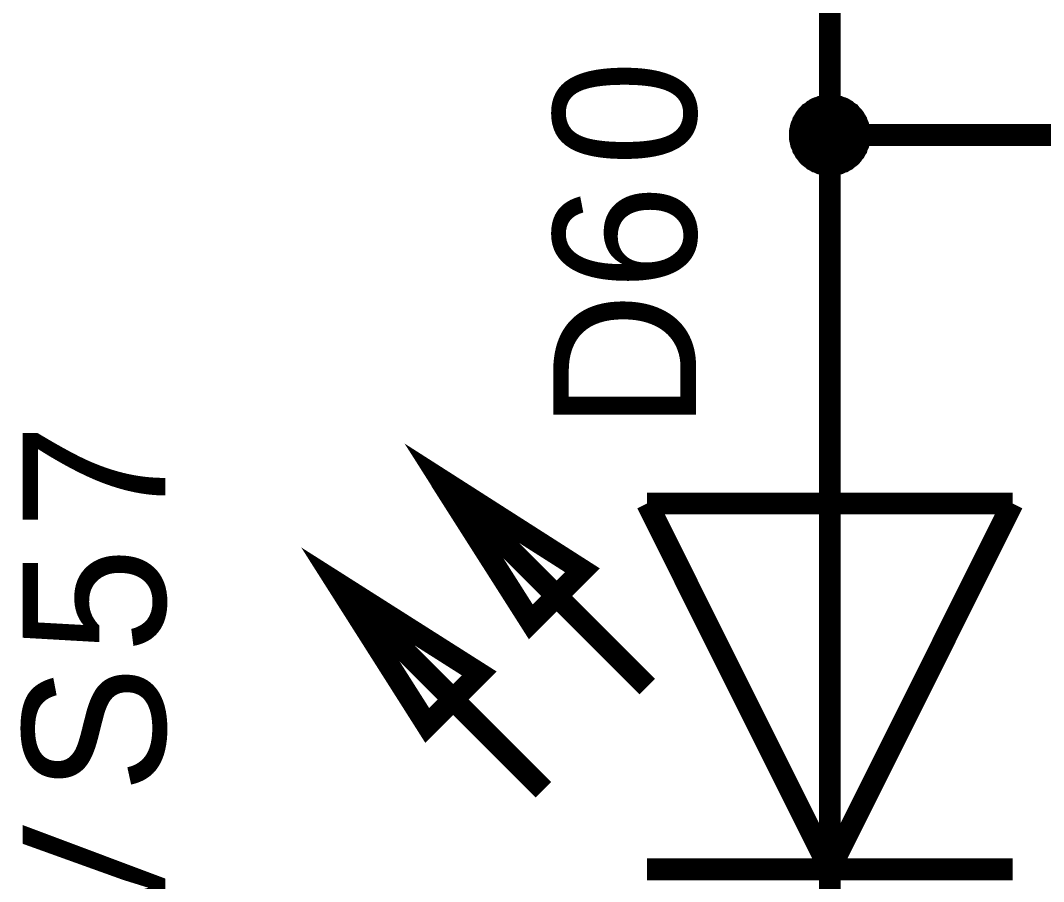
# Model space of a CAD drawing. Header units: millimetres. Extents: x 0 to 20.9, y 0 to 9.5.
# Drawn here: x 1.564 to 2.115, y 2.898 to 3.362 of the extents above; entities that cross this region are included whole.
import ezdxf

# ---------------------------------------------------------------- set-up
doc = ezdxf.new("R2010")
doc.units = ezdxf.units.MM
doc.header["$MEASUREMENT"] = 0
doc.layers.add('Sheet', color=255, linetype='Continuous')

msp = doc.modelspace()

# ---------------------------------------------------------------- linework, layer by layer
at = {"layer": 'Sheet'}
for points, const_width in [([(2.40005, 3.40628), (2.40005, 3.29998), (2.00011, 3.29998)], 0.0118), ([(2.00011, 3.40628), (2.00011, 3.29998), (2.00011, 3.19994)], 0.0118), ([(1.98006, 3.29998), (1.98006, 3.30102), (1.98006, 3.30207), (1.98027, 3.30311), (1.98048, 3.30395), (1.98069, 3.30499), (1.9809, 3.30583), (1.98131, 3.30687), (1.98173, 3.30771), (1.98194, 3.30854), (1.98257, 3.30959), (1.98299, 3.31021), (1.9834, 3.31105), (1.98403, 3.31188), (1.98466, 3.31272), (1.98528, 3.31335), (1.98591, 3.31397), (1.98654, 3.31481), (1.98737, 3.31523), (1.98821, 3.31585), (1.98883, 3.31648), (1.98967, 3.3169), (1.9905, 3.31752), (1.99134, 3.31794), (1.99238, 3.31836), (1.99322, 3.31857), (1.99405, 3.31899), (1.9951, 3.31919), (1.99614, 3.3194), (1.99698, 3.31961), (1.99802, 3.31982), (1.99907, 3.31982), (2.00011, 3.31982)], 0.0039), ([(1.98006, 3.29998), (1.98006, 3.30102), (1.98006, 3.30207), (1.98027, 3.30311), (1.98048, 3.30395), (1.98069, 3.30499), (1.9809, 3.30583), (1.98131, 3.30687), (1.98173, 3.30771), (1.98194, 3.30854), (1.98257, 3.30959), (1.98299, 3.31021), (1.9834, 3.31105), (1.98403, 3.31188), (1.98466, 3.31272), (1.98528, 3.31335), (1.98591, 3.31397), (1.98654, 3.31481), (1.98737, 3.31523), (1.98821, 3.31585), (1.98883, 3.31648), (1.98967, 3.3169), (1.9905, 3.31752), (1.99134, 3.31794), (1.99238, 3.31836), (1.99322, 3.31857), (1.99405, 3.31899), (1.9951, 3.31919), (1.99614, 3.3194), (1.99698, 3.31961), (1.99802, 3.31982), (1.99907, 3.31982), (2.00011, 3.31982)], 0.0039), ([(1.98006, 3.29998), (1.98006, 3.30102), (1.98006, 3.30207), (1.98027, 3.30311), (1.98048, 3.30395), (1.98069, 3.30499), (1.9809, 3.30583), (1.98131, 3.30687), (1.98173, 3.30771), (1.98194, 3.30854), (1.98257, 3.30959), (1.98299, 3.31021), (1.9834, 3.31105), (1.98403, 3.31188), (1.98466, 3.31272), (1.98528, 3.31335), (1.98591, 3.31397), (1.98654, 3.31481), (1.98737, 3.31523), (1.98821, 3.31585), (1.98883, 3.31648), (1.98967, 3.3169), (1.9905, 3.31752), (1.99134, 3.31794), (1.99238, 3.31836), (1.99322, 3.31857), (1.99405, 3.31899), (1.9951, 3.31919), (1.99614, 3.3194), (1.99698, 3.31961), (1.99802, 3.31982), (1.99907, 3.31982), (2.00011, 3.31982)], 0.0039), ([(1.98006, 3.29998), (1.98006, 3.30102), (1.98006, 3.30207), (1.98027, 3.30311), (1.98048, 3.30395), (1.98069, 3.30499), (1.9809, 3.30583), (1.98131, 3.30687), (1.98173, 3.30771), (1.98194, 3.30854), (1.98257, 3.30959), (1.98299, 3.31021), (1.9834, 3.31105), (1.98403, 3.31188), (1.98466, 3.31272), (1.98528, 3.31335), (1.98591, 3.31397), (1.98654, 3.31481), (1.98737, 3.31523), (1.98821, 3.31585), (1.98883, 3.31648), (1.98967, 3.3169), (1.9905, 3.31752), (1.99134, 3.31794), (1.99238, 3.31836), (1.99322, 3.31857), (1.99405, 3.31899), (1.9951, 3.31919), (1.99614, 3.3194), (1.99698, 3.31961), (1.99802, 3.31982), (1.99907, 3.31982), (2.00011, 3.31982)], 0.0039), ([(1.98006, 3.29998), (1.98006, 3.30102), (1.98006, 3.30207), (1.98027, 3.30311), (1.98048, 3.30395), (1.98069, 3.30499), (1.9809, 3.30583), (1.98131, 3.30687), (1.98173, 3.30771), (1.98194, 3.30854), (1.98257, 3.30959), (1.98299, 3.31021), (1.9834, 3.31105), (1.98403, 3.31188), (1.98466, 3.31272), (1.98528, 3.31335), (1.98591, 3.31397), (1.98654, 3.31481), (1.98737, 3.31523), (1.98821, 3.31585), (1.98883, 3.31648), (1.98967, 3.3169), (1.9905, 3.31752), (1.99134, 3.31794), (1.99238, 3.31836), (1.99322, 3.31857), (1.99405, 3.31899), (1.9951, 3.31919), (1.99614, 3.3194), (1.99698, 3.31961), (1.99802, 3.31982), (1.99907, 3.31982), (2.00011, 3.31982)], 0.0039), ([(1.98006, 3.29998), (1.98006, 3.30102), (1.98006, 3.30207), (1.98027, 3.30311), (1.98048, 3.30395), (1.98069, 3.30499), (1.9809, 3.30583), (1.98131, 3.30687), (1.98173, 3.30771), (1.98194, 3.30854), (1.98257, 3.30959), (1.98299, 3.31021), (1.9834, 3.31105), (1.98403, 3.31188), (1.98466, 3.31272), (1.98528, 3.31335), (1.98591, 3.31397), (1.98654, 3.31481), (1.98737, 3.31523), (1.98821, 3.31585), (1.98883, 3.31648), (1.98967, 3.3169), (1.9905, 3.31752), (1.99134, 3.31794), (1.99238, 3.31836), (1.99322, 3.31857), (1.99405, 3.31899), (1.9951, 3.31919), (1.99614, 3.3194), (1.99698, 3.31961), (1.99802, 3.31982), (1.99907, 3.31982), (2.00011, 3.31982)], 0.0039), ([(1.98006, 3.29998), (1.98006, 3.30102), (1.98006, 3.30207), (1.98027, 3.30311), (1.98048, 3.30395), (1.98069, 3.30499), (1.9809, 3.30583), (1.98131, 3.30687), (1.98173, 3.30771), (1.98194, 3.30854), (1.98257, 3.30959), (1.98299, 3.31021), (1.9834, 3.31105), (1.98403, 3.31188), (1.98466, 3.31272), (1.98528, 3.31335), (1.98591, 3.31397), (1.98654, 3.31481), (1.98737, 3.31523), (1.98821, 3.31585), (1.98883, 3.31648), (1.98967, 3.3169), (1.9905, 3.31752), (1.99134, 3.31794), (1.99238, 3.31836), (1.99322, 3.31857), (1.99405, 3.31899), (1.9951, 3.31919), (1.99614, 3.3194), (1.99698, 3.31961), (1.99802, 3.31982), (1.99907, 3.31982), (2.00011, 3.31982)], 0.0039), ([(1.98006, 3.29998), (1.98006, 3.30102), (1.98006, 3.30207), (1.98027, 3.30311), (1.98048, 3.30395), (1.98069, 3.30499), (1.9809, 3.30583), (1.98131, 3.30687), (1.98173, 3.30771), (1.98194, 3.30854), (1.98257, 3.30959), (1.98299, 3.31021), (1.9834, 3.31105), (1.98403, 3.31188), (1.98466, 3.31272), (1.98528, 3.31335), (1.98591, 3.31397), (1.98654, 3.31481), (1.98737, 3.31523), (1.98821, 3.31585), (1.98883, 3.31648), (1.98967, 3.3169), (1.9905, 3.31752), (1.99134, 3.31794), (1.99238, 3.31836), (1.99322, 3.31857), (1.99405, 3.31899), (1.9951, 3.31919), (1.99614, 3.3194), (1.99698, 3.31961), (1.99802, 3.31982), (1.99907, 3.31982), (2.00011, 3.31982)], 0.0039), ([(2.00011, 3.31982), (2.00011, 3.31982)], 0.0039), ([(2.00011, 3.31982), (2.00115, 3.31982), (2.0022, 3.31982), (2.00324, 3.31961), (2.00408, 3.3194), (2.00512, 3.31919), (2.00617, 3.31899), (2.007, 3.31857), (2.00784, 3.31836), (2.00888, 3.31794), (2.00972, 3.31752), (2.01055, 3.3169), (2.01139, 3.31648), (2.01201, 3.31585), (2.01285, 3.31523), (2.01369, 3.31481), (2.01431, 3.31397), (2.01494, 3.31335), (2.01557, 3.31272), (2.01619, 3.31188), (2.01682, 3.31105), (2.01724, 3.31021), (2.01765, 3.30959), (2.01828, 3.30854), (2.01849, 3.30771), (2.01891, 3.30687), (2.01932, 3.30583), (2.01953, 3.30499), (2.01974, 3.30395), (2.01995, 3.30311), (2.02016, 3.30207), (2.02016, 3.30102), (2.02016, 3.29998)], 0.0039), ([(2.00011, 3.31982), (2.00011, 3.31982)], 0.0039), ([(2.00011, 3.31982), (2.00115, 3.31982), (2.0022, 3.31982), (2.00324, 3.31961), (2.00408, 3.3194), (2.00512, 3.31919), (2.00617, 3.31899), (2.007, 3.31857), (2.00784, 3.31836), (2.00888, 3.31794), (2.00972, 3.31752), (2.01055, 3.3169), (2.01139, 3.31648), (2.01201, 3.31585), (2.01285, 3.31523), (2.01369, 3.31481), (2.01431, 3.31397), (2.01494, 3.31335), (2.01557, 3.31272), (2.01619, 3.31188), (2.01682, 3.31105), (2.01724, 3.31021), (2.01765, 3.30959), (2.01828, 3.30854), (2.01849, 3.30771), (2.01891, 3.30687), (2.01932, 3.30583), (2.01953, 3.30499), (2.01974, 3.30395), (2.01995, 3.30311), (2.02016, 3.30207), (2.02016, 3.30102), (2.02016, 3.29998)], 0.0039), ([(2.00011, 3.31982), (2.00011, 3.31982)], 0.0039), ([(2.00011, 3.31982), (2.00115, 3.31982), (2.0022, 3.31982), (2.00324, 3.31961), (2.00408, 3.3194), (2.00512, 3.31919), (2.00617, 3.31899), (2.007, 3.31857), (2.00784, 3.31836), (2.00888, 3.31794), (2.00972, 3.31752), (2.01055, 3.3169), (2.01139, 3.31648), (2.01201, 3.31585), (2.01285, 3.31523), (2.01369, 3.31481), (2.01431, 3.31397), (2.01494, 3.31335), (2.01557, 3.31272), (2.01619, 3.31188), (2.01682, 3.31105), (2.01724, 3.31021), (2.01765, 3.30959), (2.01828, 3.30854), (2.01849, 3.30771), (2.01891, 3.30687), (2.01932, 3.30583), (2.01953, 3.30499), (2.01974, 3.30395), (2.01995, 3.30311), (2.02016, 3.30207), (2.02016, 3.30102), (2.02016, 3.29998)], 0.0039), ([(2.00011, 3.31982), (2.00011, 3.31982)], 0.0039), ([(2.00011, 3.31982), (2.00115, 3.31982), (2.0022, 3.31982), (2.00324, 3.31961), (2.00408, 3.3194), (2.00512, 3.31919), (2.00617, 3.31899), (2.007, 3.31857), (2.00784, 3.31836), (2.00888, 3.31794), (2.00972, 3.31752), (2.01055, 3.3169), (2.01139, 3.31648), (2.01201, 3.31585), (2.01285, 3.31523), (2.01369, 3.31481), (2.01431, 3.31397), (2.01494, 3.31335), (2.01557, 3.31272), (2.01619, 3.31188), (2.01682, 3.31105), (2.01724, 3.31021), (2.01765, 3.30959), (2.01828, 3.30854), (2.01849, 3.30771), (2.01891, 3.30687), (2.01932, 3.30583), (2.01953, 3.30499), (2.01974, 3.30395), (2.01995, 3.30311), (2.02016, 3.30207), (2.02016, 3.30102), (2.02016, 3.29998)], 0.0039), ([(2.00011, 3.31982), (2.00011, 3.31982)], 0.0039), ([(2.00011, 3.31982), (2.00115, 3.31982), (2.0022, 3.31982), (2.00324, 3.31961), (2.00408, 3.3194), (2.00512, 3.31919), (2.00617, 3.31899), (2.007, 3.31857), (2.00784, 3.31836), (2.00888, 3.31794), (2.00972, 3.31752), (2.01055, 3.3169), (2.01139, 3.31648), (2.01201, 3.31585), (2.01285, 3.31523), (2.01369, 3.31481), (2.01431, 3.31397), (2.01494, 3.31335), (2.01557, 3.31272), (2.01619, 3.31188), (2.01682, 3.31105), (2.01724, 3.31021), (2.01765, 3.30959), (2.01828, 3.30854), (2.01849, 3.30771), (2.01891, 3.30687), (2.01932, 3.30583), (2.01953, 3.30499), (2.01974, 3.30395), (2.01995, 3.30311), (2.02016, 3.30207), (2.02016, 3.30102), (2.02016, 3.29998)], 0.0039), ([(2.00011, 3.31982), (2.00011, 3.31982)], 0.0039), ([(2.00011, 3.31982), (2.00115, 3.31982), (2.0022, 3.31982), (2.00324, 3.31961), (2.00408, 3.3194), (2.00512, 3.31919), (2.00617, 3.31899), (2.007, 3.31857), (2.00784, 3.31836), (2.00888, 3.31794), (2.00972, 3.31752), (2.01055, 3.3169), (2.01139, 3.31648), (2.01201, 3.31585), (2.01285, 3.31523), (2.01369, 3.31481), (2.01431, 3.31397), (2.01494, 3.31335), (2.01557, 3.31272), (2.01619, 3.31188), (2.01682, 3.31105), (2.01724, 3.31021), (2.01765, 3.30959), (2.01828, 3.30854), (2.01849, 3.30771), (2.01891, 3.30687), (2.01932, 3.30583), (2.01953, 3.30499), (2.01974, 3.30395), (2.01995, 3.30311), (2.02016, 3.30207), (2.02016, 3.30102), (2.02016, 3.29998)], 0.0039), ([(2.00011, 3.31982), (2.00011, 3.31982)], 0.0039), ([(2.00011, 3.31982), (2.00115, 3.31982), (2.0022, 3.31982), (2.00324, 3.31961), (2.00408, 3.3194), (2.00512, 3.31919), (2.00617, 3.31899), (2.007, 3.31857), (2.00784, 3.31836), (2.00888, 3.31794), (2.00972, 3.31752), (2.01055, 3.3169), (2.01139, 3.31648), (2.01201, 3.31585), (2.01285, 3.31523), (2.01369, 3.31481), (2.01431, 3.31397), (2.01494, 3.31335), (2.01557, 3.31272), (2.01619, 3.31188), (2.01682, 3.31105), (2.01724, 3.31021), (2.01765, 3.30959), (2.01828, 3.30854), (2.01849, 3.30771), (2.01891, 3.30687), (2.01932, 3.30583), (2.01953, 3.30499), (2.01974, 3.30395), (2.01995, 3.30311), (2.02016, 3.30207), (2.02016, 3.30102), (2.02016, 3.29998)], 0.0039), ([(2.00011, 3.31982), (2.00011, 3.31982)], 0.0039), ([(2.00011, 3.31982), (2.00115, 3.31982), (2.0022, 3.31982), (2.00324, 3.31961), (2.00408, 3.3194), (2.00512, 3.31919), (2.00617, 3.31899), (2.007, 3.31857), (2.00784, 3.31836), (2.00888, 3.31794), (2.00972, 3.31752), (2.01055, 3.3169), (2.01139, 3.31648), (2.01201, 3.31585), (2.01285, 3.31523), (2.01369, 3.31481), (2.01431, 3.31397), (2.01494, 3.31335), (2.01557, 3.31272), (2.01619, 3.31188), (2.01682, 3.31105), (2.01724, 3.31021), (2.01765, 3.30959), (2.01828, 3.30854), (2.01849, 3.30771), (2.01891, 3.30687), (2.01932, 3.30583), (2.01953, 3.30499), (2.01974, 3.30395), (2.01995, 3.30311), (2.02016, 3.30207), (2.02016, 3.30102), (2.02016, 3.29998)], 0.0039), ([(2.00011, 3.27993), (1.99907, 3.27993), (1.99802, 3.27993), (1.99698, 3.28014), (1.99614, 3.28035), (1.9951, 3.28056), (1.99405, 3.28077), (1.99322, 3.28118), (1.99238, 3.2816), (1.99134, 3.28181), (1.9905, 3.28244), (1.98967, 3.28285), (1.98883, 3.28327), (1.98821, 3.2839), (1.98737, 3.28453), (1.98654, 3.28515), (1.98591, 3.28578), (1.98528, 3.28641), (1.98466, 3.28724), (1.98403, 3.28808), (1.9834, 3.2887), (1.98299, 3.28954), (1.98257, 3.29037), (1.98194, 3.29121), (1.98173, 3.29225), (1.98131, 3.29309), (1.9809, 3.29392), (1.98069, 3.29497), (1.98048, 3.29601), (1.98027, 3.29685), (1.98006, 3.29789), (1.98006, 3.29894), (1.98006, 3.29998)], 0.0039), ([(1.98006, 3.29998), (1.98006, 3.29998)], 0.0039), ([(2.00011, 3.27993), (1.99907, 3.27993), (1.99802, 3.27993), (1.99698, 3.28014), (1.99614, 3.28035), (1.9951, 3.28056), (1.99405, 3.28077), (1.99322, 3.28118), (1.99238, 3.2816), (1.99134, 3.28181), (1.9905, 3.28244), (1.98967, 3.28285), (1.98883, 3.28327), (1.98821, 3.2839), (1.98737, 3.28453), (1.98654, 3.28515), (1.98591, 3.28578), (1.98528, 3.28641), (1.98466, 3.28724), (1.98403, 3.28808), (1.9834, 3.2887), (1.98299, 3.28954), (1.98257, 3.29037), (1.98194, 3.29121), (1.98173, 3.29225), (1.98131, 3.29309), (1.9809, 3.29392), (1.98069, 3.29497), (1.98048, 3.29601), (1.98027, 3.29685), (1.98006, 3.29789), (1.98006, 3.29894), (1.98006, 3.29998)], 0.0039), ([(1.98006, 3.29998), (1.98006, 3.29998)], 0.0039), ([(2.00011, 3.27993), (1.99907, 3.27993), (1.99802, 3.27993), (1.99698, 3.28014), (1.99614, 3.28035), (1.9951, 3.28056), (1.99405, 3.28077), (1.99322, 3.28118), (1.99238, 3.2816), (1.99134, 3.28181), (1.9905, 3.28244), (1.98967, 3.28285), (1.98883, 3.28327), (1.98821, 3.2839), (1.98737, 3.28453), (1.98654, 3.28515), (1.98591, 3.28578), (1.98528, 3.28641), (1.98466, 3.28724), (1.98403, 3.28808), (1.9834, 3.2887), (1.98299, 3.28954), (1.98257, 3.29037), (1.98194, 3.29121), (1.98173, 3.29225), (1.98131, 3.29309), (1.9809, 3.29392), (1.98069, 3.29497), (1.98048, 3.29601), (1.98027, 3.29685), (1.98006, 3.29789), (1.98006, 3.29894), (1.98006, 3.29998)], 0.0039), ([(1.98006, 3.29998), (1.98006, 3.29998)], 0.0039), ([(2.00011, 3.27993), (1.99907, 3.27993), (1.99802, 3.27993), (1.99698, 3.28014), (1.99614, 3.28035), (1.9951, 3.28056), (1.99405, 3.28077), (1.99322, 3.28118), (1.99238, 3.2816), (1.99134, 3.28181), (1.9905, 3.28244), (1.98967, 3.28285), (1.98883, 3.28327), (1.98821, 3.2839), (1.98737, 3.28453), (1.98654, 3.28515), (1.98591, 3.28578), (1.98528, 3.28641), (1.98466, 3.28724), (1.98403, 3.28808), (1.9834, 3.2887), (1.98299, 3.28954), (1.98257, 3.29037), (1.98194, 3.29121), (1.98173, 3.29225), (1.98131, 3.29309), (1.9809, 3.29392), (1.98069, 3.29497), (1.98048, 3.29601), (1.98027, 3.29685), (1.98006, 3.29789), (1.98006, 3.29894), (1.98006, 3.29998)], 0.0039), ([(1.98006, 3.29998), (1.98006, 3.29998)], 0.0039), ([(2.00011, 3.27993), (1.99907, 3.27993), (1.99802, 3.27993), (1.99698, 3.28014), (1.99614, 3.28035), (1.9951, 3.28056), (1.99405, 3.28077), (1.99322, 3.28118), (1.99238, 3.2816), (1.99134, 3.28181), (1.9905, 3.28244), (1.98967, 3.28285), (1.98883, 3.28327), (1.98821, 3.2839), (1.98737, 3.28453), (1.98654, 3.28515), (1.98591, 3.28578), (1.98528, 3.28641), (1.98466, 3.28724), (1.98403, 3.28808), (1.9834, 3.2887), (1.98299, 3.28954), (1.98257, 3.29037), (1.98194, 3.29121), (1.98173, 3.29225), (1.98131, 3.29309), (1.9809, 3.29392), (1.98069, 3.29497), (1.98048, 3.29601), (1.98027, 3.29685), (1.98006, 3.29789), (1.98006, 3.29894), (1.98006, 3.29998)], 0.0039), ([(1.98006, 3.29998), (1.98006, 3.29998)], 0.0039), ([(2.00011, 3.27993), (1.99907, 3.27993), (1.99802, 3.27993), (1.99698, 3.28014), (1.99614, 3.28035), (1.9951, 3.28056), (1.99405, 3.28077), (1.99322, 3.28118), (1.99238, 3.2816), (1.99134, 3.28181), (1.9905, 3.28244), (1.98967, 3.28285), (1.98883, 3.28327), (1.98821, 3.2839), (1.98737, 3.28453), (1.98654, 3.28515), (1.98591, 3.28578), (1.98528, 3.28641), (1.98466, 3.28724), (1.98403, 3.28808), (1.9834, 3.2887), (1.98299, 3.28954), (1.98257, 3.29037), (1.98194, 3.29121), (1.98173, 3.29225), (1.98131, 3.29309), (1.9809, 3.29392), (1.98069, 3.29497), (1.98048, 3.29601), (1.98027, 3.29685), (1.98006, 3.29789), (1.98006, 3.29894), (1.98006, 3.29998)], 0.0039), ([(1.98006, 3.29998), (1.98006, 3.29998)], 0.0039), ([(2.00011, 3.27993), (1.99907, 3.27993), (1.99802, 3.27993), (1.99698, 3.28014), (1.99614, 3.28035), (1.9951, 3.28056), (1.99405, 3.28077), (1.99322, 3.28118), (1.99238, 3.2816), (1.99134, 3.28181), (1.9905, 3.28244), (1.98967, 3.28285), (1.98883, 3.28327), (1.98821, 3.2839), (1.98737, 3.28453), (1.98654, 3.28515), (1.98591, 3.28578), (1.98528, 3.28641), (1.98466, 3.28724), (1.98403, 3.28808), (1.9834, 3.2887), (1.98299, 3.28954), (1.98257, 3.29037), (1.98194, 3.29121), (1.98173, 3.29225), (1.98131, 3.29309), (1.9809, 3.29392), (1.98069, 3.29497), (1.98048, 3.29601), (1.98027, 3.29685), (1.98006, 3.29789), (1.98006, 3.29894), (1.98006, 3.29998)], 0.0039), ([(1.98006, 3.29998), (1.98006, 3.29998)], 0.0039), ([(2.00011, 3.27993), (1.99907, 3.27993), (1.99802, 3.27993), (1.99698, 3.28014), (1.99614, 3.28035), (1.9951, 3.28056), (1.99405, 3.28077), (1.99322, 3.28118), (1.99238, 3.2816), (1.99134, 3.28181), (1.9905, 3.28244), (1.98967, 3.28285), (1.98883, 3.28327), (1.98821, 3.2839), (1.98737, 3.28453), (1.98654, 3.28515), (1.98591, 3.28578), (1.98528, 3.28641), (1.98466, 3.28724), (1.98403, 3.28808), (1.9834, 3.2887), (1.98299, 3.28954), (1.98257, 3.29037), (1.98194, 3.29121), (1.98173, 3.29225), (1.98131, 3.29309), (1.9809, 3.29392), (1.98069, 3.29497), (1.98048, 3.29601), (1.98027, 3.29685), (1.98006, 3.29789), (1.98006, 3.29894), (1.98006, 3.29998)], 0.0039), ([(1.98006, 3.29998), (1.98006, 3.29998)], 0.0039), ([(2.02016, 3.29998), (2.02016, 3.29894), (2.02016, 3.29789), (2.01995, 3.29685), (2.01974, 3.29601), (2.01953, 3.29497), (2.01932, 3.29392), (2.01891, 3.29309), (2.01849, 3.29225), (2.01828, 3.29121), (2.01765, 3.29037), (2.01724, 3.28954), (2.01682, 3.2887), (2.01619, 3.28808), (2.01557, 3.28724), (2.01494, 3.28641), (2.01431, 3.28578), (2.01369, 3.28515), (2.01285, 3.28453), (2.01201, 3.2839), (2.01139, 3.28327), (2.01055, 3.28285), (2.00972, 3.28244), (2.00888, 3.28181), (2.00784, 3.2816), (2.007, 3.28118), (2.00617, 3.28077), (2.00512, 3.28056), (2.00408, 3.28035), (2.00324, 3.28014), (2.0022, 3.27993), (2.00115, 3.27993), (2.00011, 3.27993)], 0.0039), ([(2.02016, 3.29998), (2.02016, 3.29894), (2.02016, 3.29789), (2.01995, 3.29685), (2.01974, 3.29601), (2.01953, 3.29497), (2.01932, 3.29392), (2.01891, 3.29309), (2.01849, 3.29225), (2.01828, 3.29121), (2.01765, 3.29037), (2.01724, 3.28954), (2.01682, 3.2887), (2.01619, 3.28808), (2.01557, 3.28724), (2.01494, 3.28641), (2.01431, 3.28578), (2.01369, 3.28515), (2.01285, 3.28453), (2.01201, 3.2839), (2.01139, 3.28327), (2.01055, 3.28285), (2.00972, 3.28244), (2.00888, 3.28181), (2.00784, 3.2816), (2.007, 3.28118), (2.00617, 3.28077), (2.00512, 3.28056), (2.00408, 3.28035), (2.00324, 3.28014), (2.0022, 3.27993), (2.00115, 3.27993), (2.00011, 3.27993)], 0.0039), ([(2.02016, 3.29998), (2.02016, 3.29894), (2.02016, 3.29789), (2.01995, 3.29685), (2.01974, 3.29601), (2.01953, 3.29497), (2.01932, 3.29392), (2.01891, 3.29309), (2.01849, 3.29225), (2.01828, 3.29121), (2.01765, 3.29037), (2.01724, 3.28954), (2.01682, 3.2887), (2.01619, 3.28808), (2.01557, 3.28724), (2.01494, 3.28641), (2.01431, 3.28578), (2.01369, 3.28515), (2.01285, 3.28453), (2.01201, 3.2839), (2.01139, 3.28327), (2.01055, 3.28285), (2.00972, 3.28244), (2.00888, 3.28181), (2.00784, 3.2816), (2.007, 3.28118), (2.00617, 3.28077), (2.00512, 3.28056), (2.00408, 3.28035), (2.00324, 3.28014), (2.0022, 3.27993), (2.00115, 3.27993), (2.00011, 3.27993)], 0.0039), ([(2.02016, 3.29998), (2.02016, 3.29894), (2.02016, 3.29789), (2.01995, 3.29685), (2.01974, 3.29601), (2.01953, 3.29497), (2.01932, 3.29392), (2.01891, 3.29309), (2.01849, 3.29225), (2.01828, 3.29121), (2.01765, 3.29037), (2.01724, 3.28954), (2.01682, 3.2887), (2.01619, 3.28808), (2.01557, 3.28724), (2.01494, 3.28641), (2.01431, 3.28578), (2.01369, 3.28515), (2.01285, 3.28453), (2.01201, 3.2839), (2.01139, 3.28327), (2.01055, 3.28285), (2.00972, 3.28244), (2.00888, 3.28181), (2.00784, 3.2816), (2.007, 3.28118), (2.00617, 3.28077), (2.00512, 3.28056), (2.00408, 3.28035), (2.00324, 3.28014), (2.0022, 3.27993), (2.00115, 3.27993), (2.00011, 3.27993)], 0.0039), ([(2.02016, 3.29998), (2.02016, 3.29894), (2.02016, 3.29789), (2.01995, 3.29685), (2.01974, 3.29601), (2.01953, 3.29497), (2.01932, 3.29392), (2.01891, 3.29309), (2.01849, 3.29225), (2.01828, 3.29121), (2.01765, 3.29037), (2.01724, 3.28954), (2.01682, 3.2887), (2.01619, 3.28808), (2.01557, 3.28724), (2.01494, 3.28641), (2.01431, 3.28578), (2.01369, 3.28515), (2.01285, 3.28453), (2.01201, 3.2839), (2.01139, 3.28327), (2.01055, 3.28285), (2.00972, 3.28244), (2.00888, 3.28181), (2.00784, 3.2816), (2.007, 3.28118), (2.00617, 3.28077), (2.00512, 3.28056), (2.00408, 3.28035), (2.00324, 3.28014), (2.0022, 3.27993), (2.00115, 3.27993), (2.00011, 3.27993)], 0.0039), ([(2.02016, 3.29998), (2.02016, 3.29894), (2.02016, 3.29789), (2.01995, 3.29685), (2.01974, 3.29601), (2.01953, 3.29497), (2.01932, 3.29392), (2.01891, 3.29309), (2.01849, 3.29225), (2.01828, 3.29121), (2.01765, 3.29037), (2.01724, 3.28954), (2.01682, 3.2887), (2.01619, 3.28808), (2.01557, 3.28724), (2.01494, 3.28641), (2.01431, 3.28578), (2.01369, 3.28515), (2.01285, 3.28453), (2.01201, 3.2839), (2.01139, 3.28327), (2.01055, 3.28285), (2.00972, 3.28244), (2.00888, 3.28181), (2.00784, 3.2816), (2.007, 3.28118), (2.00617, 3.28077), (2.00512, 3.28056), (2.00408, 3.28035), (2.00324, 3.28014), (2.0022, 3.27993), (2.00115, 3.27993), (2.00011, 3.27993)], 0.0039), ([(2.02016, 3.29998), (2.02016, 3.29894), (2.02016, 3.29789), (2.01995, 3.29685), (2.01974, 3.29601), (2.01953, 3.29497), (2.01932, 3.29392), (2.01891, 3.29309), (2.01849, 3.29225), (2.01828, 3.29121), (2.01765, 3.29037), (2.01724, 3.28954), (2.01682, 3.2887), (2.01619, 3.28808), (2.01557, 3.28724), (2.01494, 3.28641), (2.01431, 3.28578), (2.01369, 3.28515), (2.01285, 3.28453), (2.01201, 3.2839), (2.01139, 3.28327), (2.01055, 3.28285), (2.00972, 3.28244), (2.00888, 3.28181), (2.00784, 3.2816), (2.007, 3.28118), (2.00617, 3.28077), (2.00512, 3.28056), (2.00408, 3.28035), (2.00324, 3.28014), (2.0022, 3.27993), (2.00115, 3.27993), (2.00011, 3.27993)], 0.0039), ([(2.02016, 3.29998), (2.02016, 3.29894), (2.02016, 3.29789), (2.01995, 3.29685), (2.01974, 3.29601), (2.01953, 3.29497), (2.01932, 3.29392), (2.01891, 3.29309), (2.01849, 3.29225), (2.01828, 3.29121), (2.01765, 3.29037), (2.01724, 3.28954), (2.01682, 3.2887), (2.01619, 3.28808), (2.01557, 3.28724), (2.01494, 3.28641), (2.01431, 3.28578), (2.01369, 3.28515), (2.01285, 3.28453), (2.01201, 3.2839), (2.01139, 3.28327), (2.01055, 3.28285), (2.00972, 3.28244), (2.00888, 3.28181), (2.00784, 3.2816), (2.007, 3.28118), (2.00617, 3.28077), (2.00512, 3.28056), (2.00408, 3.28035), (2.00324, 3.28014), (2.0022, 3.27993), (2.00115, 3.27993), (2.00011, 3.27993)], 0.0039), ([(2.02016, 3.29998), (2.02016, 3.29998), (2.02016, 3.29998), (2.02016, 3.29998), (2.02016, 3.29998), (2.02016, 3.29998), (2.02016, 3.29998), (2.02016, 3.29998), (2.02016, 3.29998), (2.02016, 3.29998), (2.02016, 3.29998), (2.02016, 3.29998), (2.02016, 3.29998), (2.02016, 3.29998), (2.02016, 3.29998), (2.02016, 3.29998), (2.02016, 3.29998), (2.02016, 3.29998), (2.02016, 3.29998), (2.02016, 3.29998), (2.02016, 3.29998), (2.02016, 3.29998), (2.02016, 3.29998), (2.02016, 3.29998), (2.02016, 3.29998), (2.02016, 3.29998), (2.02016, 3.29998), (2.02016, 3.29998), (2.02016, 3.29998), (2.02016, 3.29998), (2.02016, 3.29998), (2.02016, 3.29998), (2.02016, 3.29998)], 0.0039), ([(2.02016, 3.29998), (2.02016, 3.29998)], 0.0039), ([(2.02016, 3.29998), (2.02016, 3.29998), (2.02016, 3.29998), (2.02016, 3.29998), (2.02016, 3.29998), (2.02016, 3.29998), (2.02016, 3.29998), (2.02016, 3.29998), (2.02016, 3.29998), (2.02016, 3.29998), (2.02016, 3.29998), (2.02016, 3.29998), (2.02016, 3.29998), (2.02016, 3.29998), (2.02016, 3.29998), (2.02016, 3.29998), (2.02016, 3.29998), (2.02016, 3.29998), (2.02016, 3.29998), (2.02016, 3.29998), (2.02016, 3.29998), (2.02016, 3.29998), (2.02016, 3.29998), (2.02016, 3.29998), (2.02016, 3.29998), (2.02016, 3.29998), (2.02016, 3.29998), (2.02016, 3.29998), (2.02016, 3.29998), (2.02016, 3.29998), (2.02016, 3.29998), (2.02016, 3.29998), (2.02016, 3.29998)], 0.0039), ([(2.02016, 3.29998), (2.02016, 3.29998)], 0.0039), ([(2.02016, 3.29998), (2.02016, 3.29998), (2.02016, 3.29998), (2.02016, 3.29998), (2.02016, 3.29998), (2.02016, 3.29998), (2.02016, 3.29998), (2.02016, 3.29998), (2.02016, 3.29998), (2.02016, 3.29998), (2.02016, 3.29998), (2.02016, 3.29998), (2.02016, 3.29998), (2.02016, 3.29998), (2.02016, 3.29998), (2.02016, 3.29998), (2.02016, 3.29998), (2.02016, 3.29998), (2.02016, 3.29998), (2.02016, 3.29998), (2.02016, 3.29998), (2.02016, 3.29998), (2.02016, 3.29998), (2.02016, 3.29998), (2.02016, 3.29998), (2.02016, 3.29998), (2.02016, 3.29998), (2.02016, 3.29998), (2.02016, 3.29998), (2.02016, 3.29998), (2.02016, 3.29998), (2.02016, 3.29998), (2.02016, 3.29998)], 0.0039), ([(2.02016, 3.29998), (2.02016, 3.29998)], 0.0039), ([(2.02016, 3.29998), (2.02016, 3.29998), (2.02016, 3.29998), (2.02016, 3.29998), (2.02016, 3.29998), (2.02016, 3.29998), (2.02016, 3.29998), (2.02016, 3.29998), (2.02016, 3.29998), (2.02016, 3.29998), (2.02016, 3.29998), (2.02016, 3.29998), (2.02016, 3.29998), (2.02016, 3.29998), (2.02016, 3.29998), (2.02016, 3.29998), (2.02016, 3.29998), (2.02016, 3.29998), (2.02016, 3.29998), (2.02016, 3.29998), (2.02016, 3.29998), (2.02016, 3.29998), (2.02016, 3.29998), (2.02016, 3.29998), (2.02016, 3.29998), (2.02016, 3.29998), (2.02016, 3.29998), (2.02016, 3.29998), (2.02016, 3.29998), (2.02016, 3.29998), (2.02016, 3.29998), (2.02016, 3.29998), (2.02016, 3.29998)], 0.0039), ([(2.02016, 3.29998), (2.02016, 3.29998)], 0.0039), ([(2.02016, 3.29998), (2.02016, 3.29998), (2.02016, 3.29998), (2.02016, 3.29998), (2.02016, 3.29998), (2.02016, 3.29998), (2.02016, 3.29998), (2.02016, 3.29998), (2.02016, 3.29998), (2.02016, 3.29998), (2.02016, 3.29998), (2.02016, 3.29998), (2.02016, 3.29998), (2.02016, 3.29998), (2.02016, 3.29998), (2.02016, 3.29998), (2.02016, 3.29998), (2.02016, 3.29998), (2.02016, 3.29998), (2.02016, 3.29998), (2.02016, 3.29998), (2.02016, 3.29998), (2.02016, 3.29998), (2.02016, 3.29998), (2.02016, 3.29998), (2.02016, 3.29998), (2.02016, 3.29998), (2.02016, 3.29998), (2.02016, 3.29998), (2.02016, 3.29998), (2.02016, 3.29998), (2.02016, 3.29998), (2.02016, 3.29998)], 0.0039), ([(2.02016, 3.29998), (2.02016, 3.29998)], 0.0039), ([(2.02016, 3.29998), (2.02016, 3.29998), (2.02016, 3.29998), (2.02016, 3.29998), (2.02016, 3.29998), (2.02016, 3.29998), (2.02016, 3.29998), (2.02016, 3.29998), (2.02016, 3.29998), (2.02016, 3.29998), (2.02016, 3.29998), (2.02016, 3.29998), (2.02016, 3.29998), (2.02016, 3.29998), (2.02016, 3.29998), (2.02016, 3.29998), (2.02016, 3.29998), (2.02016, 3.29998), (2.02016, 3.29998), (2.02016, 3.29998), (2.02016, 3.29998), (2.02016, 3.29998), (2.02016, 3.29998), (2.02016, 3.29998), (2.02016, 3.29998), (2.02016, 3.29998), (2.02016, 3.29998), (2.02016, 3.29998), (2.02016, 3.29998), (2.02016, 3.29998), (2.02016, 3.29998), (2.02016, 3.29998), (2.02016, 3.29998)], 0.0039), ([(2.02016, 3.29998), (2.02016, 3.29998)], 0.0039), ([(2.02016, 3.29998), (2.02016, 3.29998), (2.02016, 3.29998), (2.02016, 3.29998), (2.02016, 3.29998), (2.02016, 3.29998), (2.02016, 3.29998), (2.02016, 3.29998), (2.02016, 3.29998), (2.02016, 3.29998), (2.02016, 3.29998), (2.02016, 3.29998), (2.02016, 3.29998), (2.02016, 3.29998), (2.02016, 3.29998), (2.02016, 3.29998), (2.02016, 3.29998), (2.02016, 3.29998), (2.02016, 3.29998), (2.02016, 3.29998), (2.02016, 3.29998), (2.02016, 3.29998), (2.02016, 3.29998), (2.02016, 3.29998), (2.02016, 3.29998), (2.02016, 3.29998), (2.02016, 3.29998), (2.02016, 3.29998), (2.02016, 3.29998), (2.02016, 3.29998), (2.02016, 3.29998), (2.02016, 3.29998), (2.02016, 3.29998)], 0.0039), ([(2.02016, 3.29998), (2.02016, 3.29998)], 0.0039), ([(2.02016, 3.29998), (2.02016, 3.29998), (2.02016, 3.29998), (2.02016, 3.29998), (2.02016, 3.29998), (2.02016, 3.29998), (2.02016, 3.29998), (2.02016, 3.29998), (2.02016, 3.29998), (2.02016, 3.29998), (2.02016, 3.29998), (2.02016, 3.29998), (2.02016, 3.29998), (2.02016, 3.29998), (2.02016, 3.29998), (2.02016, 3.29998), (2.02016, 3.29998), (2.02016, 3.29998), (2.02016, 3.29998), (2.02016, 3.29998), (2.02016, 3.29998), (2.02016, 3.29998), (2.02016, 3.29998), (2.02016, 3.29998), (2.02016, 3.29998), (2.02016, 3.29998), (2.02016, 3.29998), (2.02016, 3.29998), (2.02016, 3.29998), (2.02016, 3.29998), (2.02016, 3.29998), (2.02016, 3.29998), (2.02016, 3.29998)], 0.0039), ([(2.02016, 3.29998), (2.02016, 3.29998)], 0.0039), ([(2.00011, 3.10158), (2.00011, 3.19994)], 0.0118), ([(1.90174, 3.003), (1.79043, 3.11432)], 0.0118), ([(1.83909, 3.03788), (1.79043, 3.11432)], 0.0118), ([(1.86687, 3.06565), (1.79043, 3.11432)], 0.0118), ([(1.90174, 3.10158), (2.09848, 3.10158)], 0.0118), ([(1.90174, 3.10158), (2.00011, 2.90463)], 0.0118), ([(2.09848, 3.10158), (2.00011, 2.90463)], 0.0118), ([(2.00011, 2.90463), (2.00011, 3.10158)], 0.0118), ([(1.84598, 2.94745), (1.73467, 3.05876)], 0.0118), ([(1.81131, 3.0101), (1.73467, 3.05876)], 0.0118), ([(1.78333, 2.98212), (1.73467, 3.05876)], 0.0118), ([(1.90174, 2.90463), (2.09848, 2.90463)], 0.0118), ([(2.00011, 2.90463), (2.00011, 2.80627)], 0.0118)]:
    msp.add_lwpolyline(points, dxfattribs=dict(at, const_width=const_width))
at = {"layer": 'Sheet', "const_width": 0.02}
msp.add_lwpolyline([(1.99, 3.3, 1), (2.01, 3.3, 1)], format="xyb", close=True, dxfattribs=at)
at = {"layer": 'Sheet'}
for points, const_width in [([(1.79043, 3.11452), (1.83909, 3.03788), (1.86687, 3.06565), (1.79043, 3.11452)], 0.0118), ([(1.79043, 3.11452), (1.83909, 3.03788), (1.86687, 3.06565), (1.79043, 3.11452)], 0.0039), ([(1.73467, 3.05876), (1.78333, 2.98212), (1.81131, 3.0101), (1.73467, 3.05876)], 0.0118), ([(1.73467, 3.05876), (1.78333, 2.98212), (1.81131, 3.0101), (1.73467, 3.05876)], 0.0039)]:
    msp.add_lwpolyline(points, close=True, dxfattribs=dict(at, const_width=const_width))

# ---------------------------------------------------------------- texts
for s, p in [('0', (1.92806, 3.28306)), ('6', (1.92806, 3.21623)), ('D', (1.92806, 3.14105)), ('7', (1.64236, 3.08758)), ('5', (1.64236, 3.02075)), ('S', (1.64236, 2.94557)), ('V', (1.64236, 2.86036))]:
    msp.add_text(s, height=0.07686, rotation=90, dxfattribs=at).set_placement(p)

doc.saveas('drawing.dxf')
